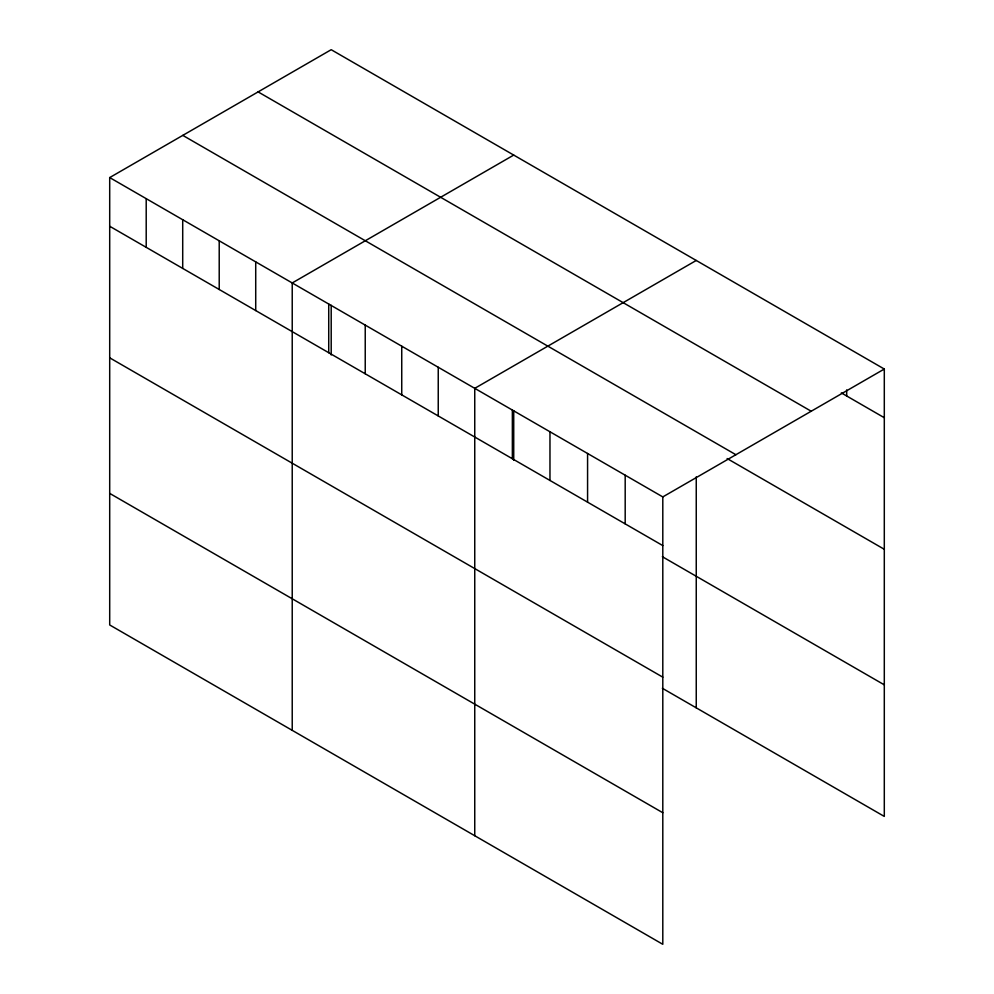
<?xml version="1.0" encoding="UTF-8"?>
<svg xmlns="http://www.w3.org/2000/svg" width="994" height="994" viewBox="0 0 994 994"><rect width="100%" height="100%" fill="white"/><g stroke="black" fill="none" stroke-linecap="round" stroke-linejoin="round"><path stroke-width="1.49" d="M109.7 177.578L662.799 496.913L662.799 944.3L109.7 624.965L109.7 177.578L331.201 49.7L884.3 369.035L884.3 816.422L662.352 688.27M513.724 155.076L292.224 282.955L292.224 730.341M696.247 260.465L474.747 388.343L474.747 835.73M662.799 496.913L884.3 369.035M841.322 392.891L884.3 417.716M258.105 91.895L811.203 411.23M182.797 135.383L735.895 454.718M727.136 458.545L884.3 549.284M109.7 226.259L662.799 545.594M662.352 556.702L884.3 684.841M109.7 357.828L662.799 677.163M109.7 493.397L662.799 812.732M846.689 389.909L846.689 395.997M696.247 476.859L696.247 707.852M625.189 475.194L625.189 523.875M587.578 453.488L587.578 502.169M549.968 431.769L549.968 480.45M513.724 410.646L513.724 460.346M512.357 410.05L512.357 458.731M438.242 367.258L438.242 415.939M401.738 346.185L401.738 394.866M365.233 325.113L365.233 373.794M331.201 305.27L331.201 354.97M328.728 304.04L328.728 352.721M255.719 261.882L255.719 310.563M219.214 240.809L219.214 289.49M182.71 219.736L182.71 268.417M146.205 198.651L146.205 247.332"/></g></svg>
